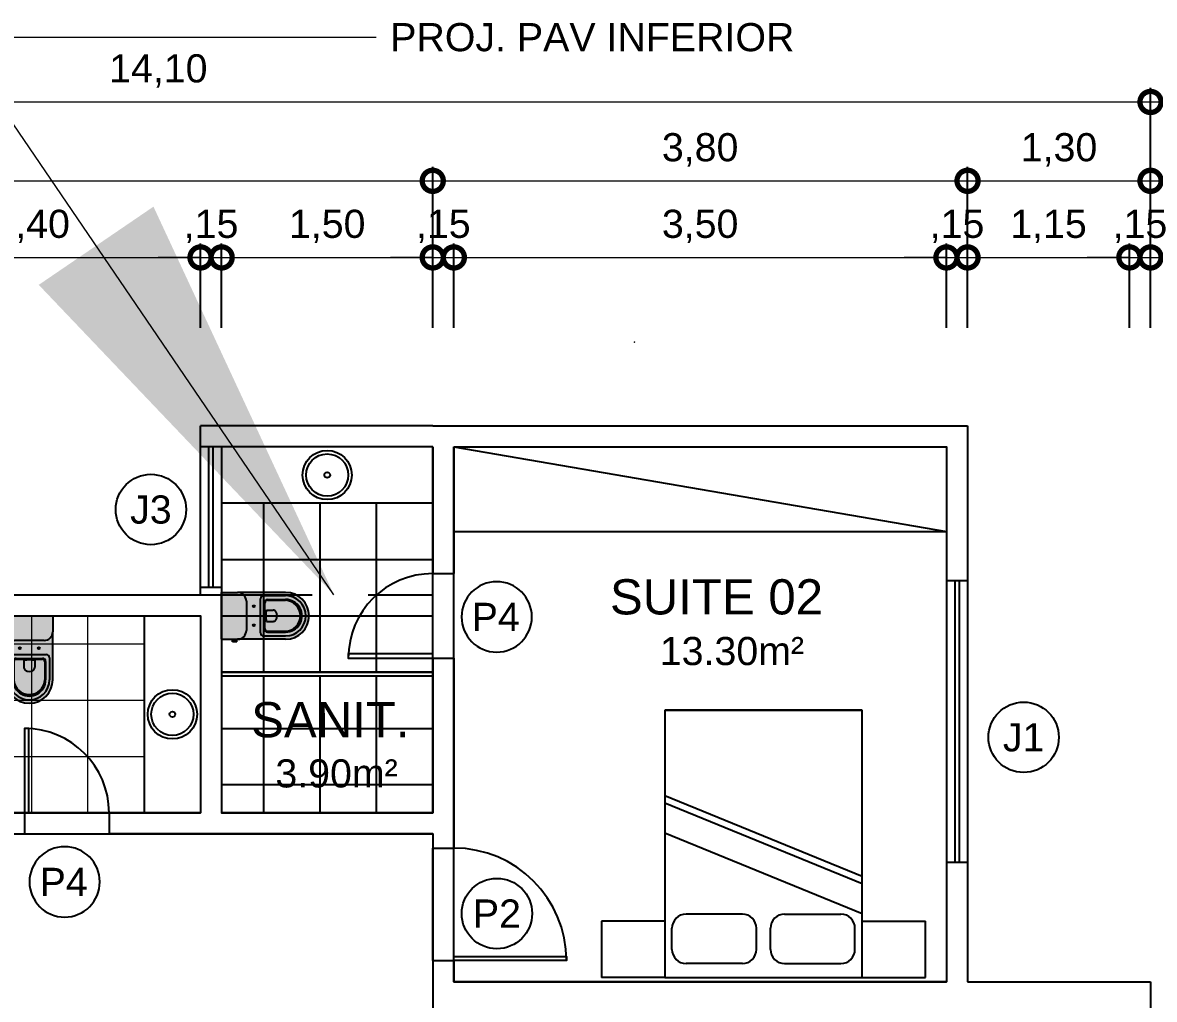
# Model space of a CAD drawing. Header units: metres. Extents: x 47355 to 47486, y 23364 to 23450.
# Drawn here: x 47372.9 to 47380.94, y 23373.84 to 23380.78 of the extents above; entities that cross this region are included whole.
import ezdxf
from ezdxf.enums import TextEntityAlignment as Align

# ---------------------------------------------------------------- set-up
doc = ezdxf.new("R2010")
doc.units = ezdxf.units.M
doc.header["$LTSCALE"] = 0.25
doc.linetypes.add('DASHDOT2', pattern=[12.7, 6.35, -3.175, 0, -3.175])
doc.linetypes.add('HIDDEN2', pattern=[4.7625, 3.175, -1.5875])
doc.layers.add('ARQ_0_AREAS', color=7, linetype='Continuous', true_color=0x5a1694, plot=False)
for name, color, linetype in [('ARQ_ALV CT', 4, 'Continuous'), ('ARQ_ALV VS', 2, 'Continuous'), ('ARQ_ESQ CT', 2, 'Continuous'), ('ARQ_MOB 01', 1, 'Continuous'), ('ARQ_PISO 01', 1, 'Continuous'), ('ARQ_PROJ INF', 1, 'HIDDEN2'), ('ARQ_PROJ SUP', 1, 'DASHDOT2'), ('ARQ_SAN 01', 1, 'Continuous'), ('ARQ_SAN 02', 2, 'Continuous'), ('ARQ_SIMB 01', 1, 'Continuous'), ('ARQ_TXT 01', 1, 'Continuous'), ('SIMB_01', 1, 'Continuous'), ('SIMB_02', 2, 'Continuous'), ('SIMB_PREENCHIMENTO', 253, 'Continuous'), ('SIMB_TXT', 1, 'Continuous')]:
    doc.layers.add(name, color=color, linetype=linetype)
doc.layers.add('ARQ_CINZA 03', color=252, linetype='Continuous', lineweight=9)
doc.layers.add('ARQ_COTA_AZUL', color=7, linetype='Continuous', lineweight=20, true_color=0x26d968)
doc.styles.add('Annot_2.0mm', font='arial.ttf', dxfattribs={"height": 2})
doc.styles.add('Annot_2.5mm', font='arial.ttf', dxfattribs={"height": 2.5})
doc.styles.add('cota', font='arial.ttf')
doc.styles.add('SIMB', font='arial.ttf')
doc.dimstyles.new('Info 01 - annot', dxfattribs={"dimtxt": 2, "dimasz": 3, "dimexe": 1, "dimexo": 1, "dimgap": 1, "dimtad": 1, "dimzin": 4, "dimtxsty": 'cota', "dimblk": 'DOTSMALL', "dimcen": 2, "dimdle": 1, "dimclrd": 256, "dimclre": 256, "dimclrt": 1, "dimazin": 2, "dimtfac": 0.09, "dimtix": 1, "dimtmove": 2, "dimatfit": 2, "dimfxl": 5, "dimfxlon": 1, "dimtolj": 1, "dimtzin": 4, "dimlwd": -1, "dimarcsym": 1})

# ---------------------------------------------------------------- blocks, each defined once
blk = doc.blocks.new('*U15')
at = {"layer": 'SIMB_02'}
blk.add_circle((0, 0), 2.5, dxfattribs=at)
at = {"layer": 'SIMB_TXT', "style": 'SIMB'}
blk.add_attdef('CDESQ', text='', height=2, dxfattribs=at).set_placement((0, 0), align=Align.MIDDLE_CENTER)
blk = doc.blocks.new('_DotSmall')
at = {"color": 0, "linetype": 'ByBlock', "const_width": 0.5}
blk.add_lwpolyline([(-0.0625, 0, 1), (0.0625, 0, 1)], format="xyb", close=True, dxfattribs=at)
blk = doc.blocks.new('*D100')
at = {"layer": 'ARQ_COTA_AZUL', "lineweight": -2, "transparency": 16777216}
for p, q in [((47368.0141, 23379.1534), (47368.0141, 23379.7534)), ((47375.8141, 23379.1534), (47375.8141, 23379.7534))]:
    blk.add_line(p, q, dxfattribs=at)
at = {"layer": 'ARQ_COTA_AZUL', "transparency": 16777216}
blk.add_line((47367.9141, 23379.6534), (47375.9141, 23379.6534), dxfattribs=at)
at = {"layer": 'ARQ_COTA_AZUL', "transparency": 16777216, "xscale": 0.3, "yscale": 0.3, "zscale": 0.3, "rotation": 180}
blk.add_blockref('_DotSmall', (47368.0141, 23379.6534), dxfattribs=at)
at = {"layer": 'ARQ_COTA_AZUL', "transparency": 16777216, "xscale": 0.3, "yscale": 0.3, "zscale": 0.3}
blk.add_blockref('_DotSmall', (47375.8141, 23379.6534), dxfattribs=at)
at = {"layer": 'ARQ_COTA_AZUL', "color": 1, "transparency": 16777216, "insert": (47371.9141, 23379.8736), "char_height": 0.2, "attachment_point": 5, "style": 'cota'}
blk.add_mtext('\\A1;7,80', dxfattribs=at)
blk = doc.blocks.new('*D101')
at = {"layer": 'ARQ_COTA_AZUL', "lineweight": -2, "transparency": 16777216}
for p, q in [((47375.8141, 23379.1534), (47375.8141, 23379.7534)), ((47379.6141, 23379.1534), (47379.6141, 23379.7534))]:
    blk.add_line(p, q, dxfattribs=at)
at = {"layer": 'ARQ_COTA_AZUL', "transparency": 16777216}
blk.add_line((47375.7141, 23379.6534), (47379.7141, 23379.6534), dxfattribs=at)
at = {"layer": 'ARQ_COTA_AZUL', "transparency": 16777216, "xscale": 0.3, "yscale": 0.3, "zscale": 0.3, "rotation": 180}
blk.add_blockref('_DotSmall', (47375.8141, 23379.6534), dxfattribs=at)
at = {"layer": 'ARQ_COTA_AZUL', "transparency": 16777216, "xscale": 0.3, "yscale": 0.3, "zscale": 0.3}
blk.add_blockref('_DotSmall', (47379.6141, 23379.6534), dxfattribs=at)
at = {"layer": 'ARQ_COTA_AZUL', "color": 1, "transparency": 16777216, "insert": (47377.7141, 23379.8736), "char_height": 0.2, "attachment_point": 5, "style": 'cota'}
blk.add_mtext('\\A1;3,80', dxfattribs=at)
blk = doc.blocks.new('*D102')
at = {"layer": 'ARQ_COTA_AZUL', "lineweight": -2, "transparency": 16777216}
for p, q in [((47379.6141, 23379.1534), (47379.6141, 23379.7534)), ((47380.9141, 23379.1534), (47380.9141, 23379.7534))]:
    blk.add_line(p, q, dxfattribs=at)
at = {"layer": 'ARQ_COTA_AZUL', "transparency": 16777216}
blk.add_line((47379.5141, 23379.6534), (47381.0141, 23379.6534), dxfattribs=at)
at = {"layer": 'ARQ_COTA_AZUL', "transparency": 16777216, "xscale": 0.3, "yscale": 0.3, "zscale": 0.3, "rotation": 180}
blk.add_blockref('_DotSmall', (47379.6141, 23379.6534), dxfattribs=at)
at = {"layer": 'ARQ_COTA_AZUL', "transparency": 16777216, "xscale": 0.3, "yscale": 0.3, "zscale": 0.3}
blk.add_blockref('_DotSmall', (47380.9141, 23379.6534), dxfattribs=at)
at = {"layer": 'ARQ_COTA_AZUL', "color": 1, "transparency": 16777216, "insert": (47380.2641, 23379.8736), "char_height": 0.2, "attachment_point": 5, "style": 'cota'}
blk.add_mtext('\\A1;1,30', dxfattribs=at)
blk = doc.blocks.new('*D121')
at = {"layer": 'ARQ_COTA_AZUL', "lineweight": -2, "transparency": 16777216}
for p, q in [((47371.7641, 23378.6092), (47371.7641, 23379.2092)), ((47374.1641, 23378.6092), (47374.1641, 23379.2092))]:
    blk.add_line(p, q, dxfattribs=at)
at = {"layer": 'ARQ_COTA_AZUL', "transparency": 16777216}
blk.add_line((47371.6641, 23379.1092), (47374.2641, 23379.1092), dxfattribs=at)
at = {"layer": 'ARQ_COTA_AZUL', "transparency": 16777216, "xscale": 0.3, "yscale": 0.3, "zscale": 0.3, "rotation": 180}
blk.add_blockref('_DotSmall', (47371.7641, 23379.1092), dxfattribs=at)
at = {"layer": 'ARQ_COTA_AZUL', "transparency": 16777216, "xscale": 0.3, "yscale": 0.3, "zscale": 0.3}
blk.add_blockref('_DotSmall', (47374.1641, 23379.1092), dxfattribs=at)
at = {"layer": 'ARQ_COTA_AZUL', "color": 1, "transparency": 16777216, "insert": (47372.9641, 23379.3294), "char_height": 0.2, "attachment_point": 5, "style": 'cota'}
blk.add_mtext('\\A1;2,40', dxfattribs=at)
blk = doc.blocks.new('*D122')
at = {"layer": 'ARQ_COTA_AZUL', "lineweight": -2, "transparency": 16777216}
for p, q in [((47374.1641, 23378.6092), (47374.1641, 23379.2092)), ((47374.3141, 23378.6092), (47374.3141, 23379.2092))]:
    blk.add_line(p, q, dxfattribs=at)
at = {"layer": 'ARQ_COTA_AZUL', "transparency": 16777216}
for p, q in [((47374.1641, 23379.1092), (47373.8641, 23379.1092)), ((47374.1641, 23379.1092), (47374.3141, 23379.1092)), ((47374.3141, 23379.1092), (47374.6141, 23379.1092))]:
    blk.add_line(p, q, dxfattribs=at)
at = {"layer": 'ARQ_COTA_AZUL', "transparency": 16777216, "xscale": 0.3, "yscale": 0.3, "zscale": 0.3}
blk.add_blockref('_DotSmall', (47374.1641, 23379.1092), dxfattribs=at)
at = {"layer": 'ARQ_COTA_AZUL', "transparency": 16777216, "xscale": 0.3, "yscale": 0.3, "zscale": 0.3, "rotation": 180}
blk.add_blockref('_DotSmall', (47374.3141, 23379.1092), dxfattribs=at)
at = {"layer": 'ARQ_COTA_AZUL', "color": 1, "transparency": 16777216, "insert": (47374.2391, 23379.3294), "char_height": 0.2, "attachment_point": 5, "style": 'cota'}
blk.add_mtext('\\A1;,15', dxfattribs=at)
blk = doc.blocks.new('*D123')
at = {"layer": 'ARQ_COTA_AZUL', "lineweight": -2, "transparency": 16777216}
for p, q in [((47374.3141, 23378.6092), (47374.3141, 23379.2092)), ((47375.8141, 23378.6092), (47375.8141, 23379.2092))]:
    blk.add_line(p, q, dxfattribs=at)
at = {"layer": 'ARQ_COTA_AZUL', "transparency": 16777216}
blk.add_line((47374.2141, 23379.1092), (47375.9141, 23379.1092), dxfattribs=at)
at = {"layer": 'ARQ_COTA_AZUL', "transparency": 16777216, "xscale": 0.3, "yscale": 0.3, "zscale": 0.3, "rotation": 180}
blk.add_blockref('_DotSmall', (47374.3141, 23379.1092), dxfattribs=at)
at = {"layer": 'ARQ_COTA_AZUL', "transparency": 16777216, "xscale": 0.3, "yscale": 0.3, "zscale": 0.3}
blk.add_blockref('_DotSmall', (47375.8141, 23379.1092), dxfattribs=at)
at = {"layer": 'ARQ_COTA_AZUL', "color": 1, "transparency": 16777216, "insert": (47375.0641, 23379.3294), "char_height": 0.2, "attachment_point": 5, "style": 'cota'}
blk.add_mtext('\\A1;1,50', dxfattribs=at)
blk = doc.blocks.new('*D124')
at = {"layer": 'ARQ_COTA_AZUL', "lineweight": -2, "transparency": 16777216}
for p, q in [((47375.8141, 23378.6092), (47375.8141, 23379.2092)), ((47375.9641, 23378.6092), (47375.9641, 23379.2092))]:
    blk.add_line(p, q, dxfattribs=at)
at = {"layer": 'ARQ_COTA_AZUL', "transparency": 16777216}
for p, q in [((47375.8141, 23379.1092), (47375.5141, 23379.1092)), ((47375.8141, 23379.1092), (47375.9641, 23379.1092)), ((47375.9641, 23379.1092), (47376.2641, 23379.1092))]:
    blk.add_line(p, q, dxfattribs=at)
at = {"layer": 'ARQ_COTA_AZUL', "transparency": 16777216, "xscale": 0.3, "yscale": 0.3, "zscale": 0.3}
blk.add_blockref('_DotSmall', (47375.8141, 23379.1092), dxfattribs=at)
at = {"layer": 'ARQ_COTA_AZUL', "transparency": 16777216, "xscale": 0.3, "yscale": 0.3, "zscale": 0.3, "rotation": 180}
blk.add_blockref('_DotSmall', (47375.9641, 23379.1092), dxfattribs=at)
at = {"layer": 'ARQ_COTA_AZUL', "color": 1, "transparency": 16777216, "insert": (47375.8891, 23379.3294), "char_height": 0.2, "attachment_point": 5, "style": 'cota'}
blk.add_mtext('\\A1;,15', dxfattribs=at)
blk = doc.blocks.new('*D109')
at = {"layer": 'ARQ_COTA_AZUL', "lineweight": -2, "transparency": 16777216}
for p, q in [((47375.9641, 23378.6092), (47375.9641, 23379.2092)), ((47379.4641, 23378.6092), (47379.4641, 23379.2092))]:
    blk.add_line(p, q, dxfattribs=at)
at = {"layer": 'ARQ_COTA_AZUL', "transparency": 16777216}
blk.add_line((47375.8641, 23379.1092), (47379.5641, 23379.1092), dxfattribs=at)
at = {"layer": 'ARQ_COTA_AZUL', "transparency": 16777216, "xscale": 0.3, "yscale": 0.3, "zscale": 0.3, "rotation": 180}
blk.add_blockref('_DotSmall', (47375.9641, 23379.1092), dxfattribs=at)
at = {"layer": 'ARQ_COTA_AZUL', "transparency": 16777216, "xscale": 0.3, "yscale": 0.3, "zscale": 0.3}
blk.add_blockref('_DotSmall', (47379.4641, 23379.1092), dxfattribs=at)
at = {"layer": 'ARQ_COTA_AZUL', "color": 1, "transparency": 16777216, "insert": (47377.7141, 23379.3294), "char_height": 0.2, "attachment_point": 5, "style": 'cota'}
blk.add_mtext('\\A1;3,50', dxfattribs=at)
blk = doc.blocks.new('*D110')
at = {"layer": 'ARQ_COTA_AZUL', "lineweight": -2, "transparency": 16777216}
for p, q in [((47379.4641, 23378.6092), (47379.4641, 23379.2092)), ((47379.6141, 23378.6092), (47379.6141, 23379.2092))]:
    blk.add_line(p, q, dxfattribs=at)
at = {"layer": 'ARQ_COTA_AZUL', "transparency": 16777216}
for p, q in [((47379.4641, 23379.1092), (47379.1641, 23379.1092)), ((47379.4641, 23379.1092), (47379.6141, 23379.1092)), ((47379.6141, 23379.1092), (47379.9141, 23379.1092))]:
    blk.add_line(p, q, dxfattribs=at)
at = {"layer": 'ARQ_COTA_AZUL', "transparency": 16777216, "xscale": 0.3, "yscale": 0.3, "zscale": 0.3}
blk.add_blockref('_DotSmall', (47379.4641, 23379.1092), dxfattribs=at)
at = {"layer": 'ARQ_COTA_AZUL', "transparency": 16777216, "xscale": 0.3, "yscale": 0.3, "zscale": 0.3, "rotation": 180}
blk.add_blockref('_DotSmall', (47379.6141, 23379.1092), dxfattribs=at)
at = {"layer": 'ARQ_COTA_AZUL', "color": 1, "transparency": 16777216, "insert": (47379.5391, 23379.3294), "char_height": 0.2, "attachment_point": 5, "style": 'cota'}
blk.add_mtext('\\A1;,15', dxfattribs=at)
blk = doc.blocks.new('*D111')
at = {"layer": 'ARQ_COTA_AZUL', "lineweight": -2, "transparency": 16777216}
for p, q in [((47379.6141, 23378.6092), (47379.6141, 23379.2092)), ((47380.7641, 23378.6092), (47380.7641, 23379.2092))]:
    blk.add_line(p, q, dxfattribs=at)
at = {"layer": 'ARQ_COTA_AZUL', "transparency": 16777216}
blk.add_line((47379.5141, 23379.1092), (47380.8641, 23379.1092), dxfattribs=at)
at = {"layer": 'ARQ_COTA_AZUL', "transparency": 16777216, "xscale": 0.3, "yscale": 0.3, "zscale": 0.3, "rotation": 180}
blk.add_blockref('_DotSmall', (47379.6141, 23379.1092), dxfattribs=at)
at = {"layer": 'ARQ_COTA_AZUL', "transparency": 16777216, "xscale": 0.3, "yscale": 0.3, "zscale": 0.3}
blk.add_blockref('_DotSmall', (47380.7641, 23379.1092), dxfattribs=at)
at = {"layer": 'ARQ_COTA_AZUL', "color": 1, "transparency": 16777216, "insert": (47380.1891, 23379.3294), "char_height": 0.2, "attachment_point": 5, "style": 'cota'}
blk.add_mtext('\\A1;1,15', dxfattribs=at)
blk = doc.blocks.new('*D112')
at = {"layer": 'ARQ_COTA_AZUL', "lineweight": -2, "transparency": 16777216}
for p, q in [((47380.7641, 23378.6092), (47380.7641, 23379.2092)), ((47380.9141, 23378.6092), (47380.9141, 23379.2092))]:
    blk.add_line(p, q, dxfattribs=at)
at = {"layer": 'ARQ_COTA_AZUL', "transparency": 16777216}
for p, q in [((47380.7641, 23379.1092), (47380.4641, 23379.1092)), ((47380.7641, 23379.1092), (47380.9141, 23379.1092)), ((47380.9141, 23379.1092), (47381.2141, 23379.1092))]:
    blk.add_line(p, q, dxfattribs=at)
at = {"layer": 'ARQ_COTA_AZUL', "transparency": 16777216, "xscale": 0.3, "yscale": 0.3, "zscale": 0.3}
blk.add_blockref('_DotSmall', (47380.7641, 23379.1092), dxfattribs=at)
at = {"layer": 'ARQ_COTA_AZUL', "transparency": 16777216, "xscale": 0.3, "yscale": 0.3, "zscale": 0.3, "rotation": 180}
blk.add_blockref('_DotSmall', (47380.9141, 23379.1092), dxfattribs=at)
at = {"layer": 'ARQ_COTA_AZUL', "color": 1, "transparency": 16777216, "insert": (47380.8391, 23379.3294), "char_height": 0.2, "attachment_point": 5, "style": 'cota'}
blk.add_mtext('\\A1;,15', dxfattribs=at)
blk = doc.blocks.new('*D113')
at = {"layer": 'ARQ_COTA_AZUL', "transparency": 16777216}
blk.add_line((47383.0586, 23367.6633), (47383.0586, 23374.0633), dxfattribs=at)
at = {"layer": 'ARQ_COTA_AZUL', "lineweight": -2, "transparency": 16777216}
for p, q in [((47382.5586, 23373.9633), (47383.1586, 23373.9633)), ((47382.5586, 23367.7633), (47383.1586, 23367.7633))]:
    blk.add_line(p, q, dxfattribs=at)
at = {"layer": 'ARQ_COTA_AZUL', "transparency": 16777216, "xscale": 0.3, "yscale": 0.3, "zscale": 0.3}
for p, rotation in [((47383.0586, 23373.9633), 90), ((47383.0586, 23367.7633), 270)]:
    blk.add_blockref('_DotSmall', p, dxfattribs=dict(at, rotation=rotation))
at = {"layer": 'ARQ_COTA_AZUL', "color": 1, "transparency": 16777216, "insert": (47382.8384, 23370.8633), "char_height": 0.2, "attachment_point": 5, "rotation": 90, "style": 'cota'}
blk.add_mtext('\\A1;6,20', dxfattribs=at)
blk = doc.blocks.new('*D114')
at = {"layer": 'ARQ_COTA_AZUL', "transparency": 16777216}
blk.add_line((47383.0586, 23373.8633), (47383.0586, 23378.0133), dxfattribs=at)
at = {"layer": 'ARQ_COTA_AZUL', "lineweight": -2, "transparency": 16777216}
for p, q in [((47382.5586, 23377.9133), (47383.1586, 23377.9133)), ((47382.5586, 23373.9633), (47383.1586, 23373.9633))]:
    blk.add_line(p, q, dxfattribs=at)
at = {"layer": 'ARQ_COTA_AZUL', "transparency": 16777216, "xscale": 0.3, "yscale": 0.3, "zscale": 0.3}
for p, rotation in [((47383.0586, 23377.9133), 90), ((47383.0586, 23373.9633), 270)]:
    blk.add_blockref('_DotSmall', p, dxfattribs=dict(at, rotation=rotation))
at = {"layer": 'ARQ_COTA_AZUL', "color": 1, "transparency": 16777216, "insert": (47382.8384, 23375.9383), "char_height": 0.2, "attachment_point": 5, "rotation": 90, "style": 'cota'}
blk.add_mtext('\\A1;3,95', dxfattribs=at)
blk = doc.blocks.new('*D116')
at = {"layer": 'ARQ_COTA_AZUL', "transparency": 16777216}
blk.add_line((47382.5866, 23372.3633), (47382.5866, 23373.9133), dxfattribs=at)
at = {"layer": 'ARQ_COTA_AZUL', "lineweight": -2, "transparency": 16777216}
for p, q in [((47382.0866, 23373.8133), (47382.6866, 23373.8133)), ((47382.0866, 23372.4633), (47382.6866, 23372.4633))]:
    blk.add_line(p, q, dxfattribs=at)
at = {"layer": 'ARQ_COTA_AZUL', "transparency": 16777216, "xscale": 0.3, "yscale": 0.3, "zscale": 0.3}
for p, rotation in [((47382.5866, 23373.8133), 90), ((47382.5866, 23372.4633), 270)]:
    blk.add_blockref('_DotSmall', p, dxfattribs=dict(at, rotation=rotation))
at = {"layer": 'ARQ_COTA_AZUL', "color": 1, "transparency": 16777216, "insert": (47382.3664, 23373.1383), "char_height": 0.2, "attachment_point": 5, "rotation": 90, "style": 'cota'}
blk.add_mtext('\\A1;1,35', dxfattribs=at)
blk = doc.blocks.new('*D103')
at = {"layer": 'ARQ_COTA_AZUL', "transparency": 16777216}
for p, q in [((47382.5866, 23373.9633), (47382.5866, 23374.2633)), ((47382.5866, 23373.8133), (47382.5866, 23373.9633)), ((47382.5866, 23373.8133), (47382.5866, 23373.5133))]:
    blk.add_line(p, q, dxfattribs=at)
at = {"layer": 'ARQ_COTA_AZUL', "lineweight": -2, "transparency": 16777216}
for p, q in [((47382.0866, 23373.9633), (47382.6866, 23373.9633)), ((47382.0866, 23373.8133), (47382.6866, 23373.8133))]:
    blk.add_line(p, q, dxfattribs=at)
at = {"layer": 'ARQ_COTA_AZUL', "transparency": 16777216, "xscale": 0.3, "yscale": 0.3, "zscale": 0.3}
for p, rotation in [((47382.5866, 23373.9633), 270), ((47382.5866, 23373.8133), 90)]:
    blk.add_blockref('_DotSmall', p, dxfattribs=dict(at, rotation=rotation))
at = {"layer": 'ARQ_COTA_AZUL', "color": 1, "transparency": 16777216, "insert": (47382.3664, 23373.8883), "char_height": 0.2, "attachment_point": 5, "rotation": 90, "style": 'cota'}
blk.add_mtext('\\A1;,15', dxfattribs=at)
blk = doc.blocks.new('*D104')
at = {"layer": 'ARQ_COTA_AZUL', "transparency": 16777216}
blk.add_line((47382.5866, 23373.8633), (47382.5866, 23377.8633), dxfattribs=at)
at = {"layer": 'ARQ_COTA_AZUL', "lineweight": -2, "transparency": 16777216}
for p, q in [((47382.0866, 23377.7633), (47382.6866, 23377.7633)), ((47382.0866, 23373.9633), (47382.6866, 23373.9633))]:
    blk.add_line(p, q, dxfattribs=at)
at = {"layer": 'ARQ_COTA_AZUL', "transparency": 16777216, "xscale": 0.3, "yscale": 0.3, "zscale": 0.3}
for p, rotation in [((47382.5866, 23377.7633), 90), ((47382.5866, 23373.9633), 270)]:
    blk.add_blockref('_DotSmall', p, dxfattribs=dict(at, rotation=rotation))
at = {"layer": 'ARQ_COTA_AZUL', "color": 1, "transparency": 16777216, "insert": (47382.3664, 23375.8633), "char_height": 0.2, "attachment_point": 5, "rotation": 90, "style": 'cota'}
blk.add_mtext('\\A1;3,80', dxfattribs=at)
blk = doc.blocks.new('*D105')
at = {"layer": 'ARQ_COTA_AZUL', "transparency": 16777216}
for p, q in [((47382.5866, 23377.9133), (47382.5866, 23378.2133)), ((47382.5866, 23377.7633), (47382.5866, 23377.9133)), ((47382.5866, 23377.7633), (47382.5866, 23377.4633))]:
    blk.add_line(p, q, dxfattribs=at)
at = {"layer": 'ARQ_COTA_AZUL', "lineweight": -2, "transparency": 16777216}
for p, q in [((47382.0866, 23377.9133), (47382.6866, 23377.9133)), ((47382.0866, 23377.7633), (47382.6866, 23377.7633))]:
    blk.add_line(p, q, dxfattribs=at)
at = {"layer": 'ARQ_COTA_AZUL', "transparency": 16777216, "xscale": 0.3, "yscale": 0.3, "zscale": 0.3}
for p, rotation in [((47382.5866, 23377.9133), 270), ((47382.5866, 23377.7633), 90)]:
    blk.add_blockref('_DotSmall', p, dxfattribs=dict(at, rotation=rotation))
at = {"layer": 'ARQ_COTA_AZUL', "color": 1, "transparency": 16777216, "insert": (47382.3664, 23377.8383), "char_height": 0.2, "attachment_point": 5, "rotation": 90, "style": 'cota'}
blk.add_mtext('\\A1;,15', dxfattribs=at)
blk = doc.blocks.new('*D99')
at = {"layer": 'ARQ_COTA_AZUL', "lineweight": -2, "transparency": 16777216}
for p, q in [((47366.8141, 23379.7137), (47366.8141, 23380.3137)), ((47380.9141, 23379.7137), (47380.9141, 23380.3137))]:
    blk.add_line(p, q, dxfattribs=at)
at = {"layer": 'ARQ_COTA_AZUL', "transparency": 16777216}
blk.add_line((47366.7141, 23380.2137), (47381.0141, 23380.2137), dxfattribs=at)
at = {"layer": 'ARQ_COTA_AZUL', "transparency": 16777216, "xscale": 0.3, "yscale": 0.3, "zscale": 0.3, "rotation": 180}
blk.add_blockref('_DotSmall', (47366.8141, 23380.2137), dxfattribs=at)
at = {"layer": 'ARQ_COTA_AZUL', "transparency": 16777216, "xscale": 0.3, "yscale": 0.3, "zscale": 0.3}
blk.add_blockref('_DotSmall', (47380.9141, 23380.2137), dxfattribs=at)
at = {"layer": 'ARQ_COTA_AZUL', "color": 1, "transparency": 16777216, "insert": (47373.8641, 23380.4339), "char_height": 0.2, "attachment_point": 5, "style": 'cota'}
blk.add_mtext('\\A1;14,10', dxfattribs=at)
blk = doc.blocks.new('*D92')
at = {"layer": 'ARQ_COTA_AZUL', "transparency": 16777216}
blk.add_line((47365.2407, 23376.6133), (47365.2407, 23377.8633), dxfattribs=at)
at = {"layer": 'ARQ_COTA_AZUL', "lineweight": -2, "transparency": 16777216}
for p, q in [((47365.7407, 23377.7633), (47365.1407, 23377.7633)), ((47365.7407, 23376.7133), (47365.1407, 23376.7133))]:
    blk.add_line(p, q, dxfattribs=at)
at = {"layer": 'ARQ_COTA_AZUL', "transparency": 16777216, "xscale": 0.3, "yscale": 0.3, "zscale": 0.3}
for p, rotation in [((47365.2407, 23377.7633), 90), ((47365.2407, 23376.7133), 270)]:
    blk.add_blockref('_DotSmall', p, dxfattribs=dict(at, rotation=rotation))
at = {"layer": 'ARQ_COTA_AZUL', "color": 1, "transparency": 16777216, "insert": (47365.0205, 23377.2383), "char_height": 0.2, "attachment_point": 5, "rotation": 90, "style": 'cota'}
blk.add_mtext('\\A1;1,05', dxfattribs=at)
blk = doc.blocks.new('*D93')
at = {"layer": 'ARQ_COTA_AZUL', "transparency": 16777216}
for p, q in [((47365.2407, 23377.9133), (47365.2407, 23378.2133)), ((47365.2407, 23377.7633), (47365.2407, 23377.9133)), ((47365.2407, 23377.7633), (47365.2407, 23377.4633))]:
    blk.add_line(p, q, dxfattribs=at)
at = {"layer": 'ARQ_COTA_AZUL', "lineweight": -2, "transparency": 16777216}
for p, q in [((47365.7407, 23377.9133), (47365.1407, 23377.9133)), ((47365.7407, 23377.7633), (47365.1407, 23377.7633))]:
    blk.add_line(p, q, dxfattribs=at)
at = {"layer": 'ARQ_COTA_AZUL', "transparency": 16777216, "xscale": 0.3, "yscale": 0.3, "zscale": 0.3}
for p, rotation in [((47365.2407, 23377.9133), 270), ((47365.2407, 23377.7633), 90)]:
    blk.add_blockref('_DotSmall', p, dxfattribs=dict(at, rotation=rotation))
at = {"layer": 'ARQ_COTA_AZUL', "color": 1, "transparency": 16777216, "insert": (47365.0205, 23377.8383), "char_height": 0.2, "attachment_point": 5, "rotation": 90, "style": 'cota'}
blk.add_mtext('\\A1;,15', dxfattribs=at)
blk = doc.blocks.new('*D125')
at = {"layer": 'ARQ_COTA_AZUL', "transparency": 16777216}
blk.add_line((47364.4661, 23376.6133), (47364.4661, 23378.0133), dxfattribs=at)
at = {"layer": 'ARQ_COTA_AZUL', "lineweight": -2, "transparency": 16777216}
for p, q in [((47364.9661, 23377.9133), (47364.3661, 23377.9133)), ((47364.9661, 23376.7133), (47364.3661, 23376.7133))]:
    blk.add_line(p, q, dxfattribs=at)
at = {"layer": 'ARQ_COTA_AZUL', "transparency": 16777216, "xscale": 0.3, "yscale": 0.3, "zscale": 0.3}
for p, rotation in [((47364.4661, 23377.9133), 90), ((47364.4661, 23376.7133), 270)]:
    blk.add_blockref('_DotSmall', p, dxfattribs=dict(at, rotation=rotation))
at = {"layer": 'ARQ_COTA_AZUL', "color": 1, "transparency": 16777216, "insert": (47364.2459, 23377.3133), "char_height": 0.2, "attachment_point": 5, "rotation": 90, "style": 'cota'}
blk.add_mtext('\\A1;1,20', dxfattribs=at)
blk = doc.blocks.new('*D128')
at = {"layer": 'ARQ_COTA_AZUL', "transparency": 16777216}
blk.add_line((47363.9433, 23367.6633), (47363.9433, 23378.0133), dxfattribs=at)
at = {"layer": 'ARQ_COTA_AZUL', "lineweight": -2, "transparency": 16777216}
for p, q in [((47364.4433, 23377.9133), (47363.8433, 23377.9133)), ((47364.4433, 23367.7633), (47363.8433, 23367.7633))]:
    blk.add_line(p, q, dxfattribs=at)
at = {"layer": 'ARQ_COTA_AZUL', "transparency": 16777216, "xscale": 0.3, "yscale": 0.3, "zscale": 0.3}
for p, rotation in [((47363.9433, 23377.9133), 90), ((47363.9433, 23367.7633), 270)]:
    blk.add_blockref('_DotSmall', p, dxfattribs=dict(at, rotation=rotation))
at = {"layer": 'ARQ_COTA_AZUL', "color": 1, "transparency": 16777216, "insert": (47363.7231, 23372.8383), "char_height": 0.2, "attachment_point": 5, "rotation": 90, "style": 'cota'}
blk.add_mtext('\\A1;10,15', dxfattribs=at)
blk = doc.blocks.new('*D129')
at = {"layer": 'ARQ_COTA_AZUL', "transparency": 16777216}
blk.add_line((47383.5187, 23367.6633), (47383.5187, 23378.0133), dxfattribs=at)
at = {"layer": 'ARQ_COTA_AZUL', "lineweight": -2, "transparency": 16777216}
for p, q in [((47383.0187, 23377.9133), (47383.6187, 23377.9133)), ((47383.0187, 23367.7633), (47383.6187, 23367.7633))]:
    blk.add_line(p, q, dxfattribs=at)
at = {"layer": 'ARQ_COTA_AZUL', "transparency": 16777216, "xscale": 0.3, "yscale": 0.3, "zscale": 0.3}
for p, rotation in [((47383.5187, 23377.9133), 90), ((47383.5187, 23367.7633), 270)]:
    blk.add_blockref('_DotSmall', p, dxfattribs=dict(at, rotation=rotation))
at = {"layer": 'ARQ_COTA_AZUL', "color": 1, "transparency": 16777216, "insert": (47383.2986, 23372.8383), "char_height": 0.2, "attachment_point": 5, "rotation": 90, "style": 'cota'}
blk.add_mtext('\\A1;10,15', dxfattribs=at)
blk = doc.blocks.new('VASO_BELL')
at = {"true_color": 0xffffff}
h = blk.add_hatch(color=7, dxfattribs=at)
h.dxf.hatch_style = 1
edge = h.paths.add_edge_path()
edge.add_line((0, 0), (0.37, 0))
edge.add_line((0.37, 0), (0.37, -0.126))
edge.add_line((0.37, -0.126), (0.37, -0.505))
edge.add_arc((0.185, -0.505), 0.185, 180, 360, ccw=False)
edge.add_line((0, -0.505), (0, -0.126))
edge.add_line((0, -0.126), (0, 0))
h = blk.add_hatch(color=7, dxfattribs=at)
h.dxf.hatch_style = 1
h.paths.add_polyline_path([(-0.0067, -0.0855), (-0.0217, -0.0855), (-0.0217, -0.1205), (-0.0067, -0.1205)])
h = blk.add_hatch(color=7, dxfattribs=at)
h.dxf.hatch_style = 1
h.paths.add_polyline_path([(0, -0.089), (-0.0067, -0.089), (-0.0067, -0.1171), (0, -0.1171)])
at = {"layer": 'ARQ_SAN 01'}
for p, q in [((0.0815, -0.3361), (0.2885, -0.3361)), ((0.0815, -0.3421), (0.2885, -0.3421)), ((0.141, -0.3532), (0.141, -0.4061)), ((0.229, -0.3532), (0.229, -0.4061)), ((0.0565, -0.3611), (0.0565, -0.505)), ((0.0625, -0.3611), (0.0625, -0.505)), ((0.3075, -0.3611), (0.3075, -0.505)), ((0.3135, -0.3611), (0.3135, -0.505))]:
    blk.add_line(p, q, dxfattribs=at)
for centre in [(0.11, -0.255), (0.26, -0.255)]:
    blk.add_circle(centre, 0.0075, dxfattribs=at)
for centre, radius, start, end in [((0.0815, -0.3611), 0.025, 90, 180), ((0.0815, -0.3611), 0.019, 90, 180), ((0.1911, -0.5922), 0.2442, 91.42642, 101.83306), ((0.1789, -0.5922), 0.2442, 78.16694, 88.57358), ((0.2885, -0.3611), 0.025, 0, 90), ((0.2885, -0.3611), 0.019, 0, 90), ((0.168, -0.4061), 0.027, 180, 229.16778), ((0.185, -0.3864), 0.053, 229.16778, 310.83222), ((0.202, -0.4061), 0.027, 310.83222, 0), ((0.185, -0.5055), 0.1285, 179.77728, 0.22272), ((0.185, -0.4994), 0.1226, 182.60055, 357.39945)]:
    blk.add_arc(centre, radius, start, end, dxfattribs=at)
at = {"layer": 'ARQ_SAN 02'}
for p, q in [((0, 0), (0, -0.126)), ((0, 0), (0.37, 0)), ((0.37, 0), (0.37, -0.126)), ((-0.0217, -0.0855), (-0.0065, -0.0855)), ((-0.0217, -0.1205), (-0.0217, -0.0855)), ((-0.0067, -0.1205), (-0.0067, -0.0855)), ((0, -0.089), (-0.0067, -0.089)), ((-0.0217, -0.1205), (-0.0067, -0.1205)), ((0, -0.1171), (-0.0067, -0.1171)), ((0, -0.505), (0, -0.126)), ((0.37, -0.505), (0.37, -0.126)), ((0.301, -0.195), (0.069, -0.195)), ((0.026, -0.3311), (0.026, -0.505)), ((0.051, -0.3061), (0.319, -0.3061)), ((0.344, -0.3311), (0.344, -0.505))]:
    blk.add_line(p, q, dxfattribs=at)
for centre, radius, start, end in [((0.069, -0.126), 0.069, 180, 270), ((0.301, -0.126), 0.069, 270, 0), ((0.051, -0.3311), 0.025, 90, 180), ((0.319, -0.3311), 0.025, 0, 90), ((0.185, -0.505), 0.185, 180, 0), ((0.185, -0.505), 0.159, 180, 0)]:
    blk.add_arc(centre, radius, start, end, dxfattribs=at)
blk = doc.blocks.new('CAMA 180')
at = {"layer": 'ARQ_MOB 01'}
for p, q in [((0.4, 1.15), (0, 1.15)), ((0, 0.7), (0, 1.15)), ((0.4, 0.7), (0.4, 1.15)), ((1.9, 0.7), (0, 0.7)), ((0, 0.7), (0, -0.7)), ((0.2, 0.6501), (0.35, 0.6501)), ((0.4525, -0.7), (1.026, 0.7)), ((0.665, -0.7), (1.2385, 0.7)), ((0.7181, -0.7), (1.2916, 0.7)), ((1.9, -0.7), (1.9, 0.7)), ((1.9, 0.7), (1.9, -0.7)), ((0.1, 0.1501), (0.1, 0.5501)), ((0.45, 0.1501), (0.45, 0.5501)), ((0.2, 0.0501), (0.35, 0.0501)), ((0.2, -0.0501), (0.35, -0.0501)), ((0.1, -0.1501), (0.1, -0.5501)), ((0.45, -0.1501), (0.45, -0.5501)), ((0, -0.7), (1.9, -0.7)), ((0, -0.7), (0, -1.15)), ((0.2, -0.6501), (0.35, -0.6501)), ((0.4, -0.7), (0.4, -1.15)), ((0, -1.15), (0.4, -1.15))]:
    blk.add_line(p, q, dxfattribs=at)
for centre, start, end in [((0.2, 0.5501), 90, 180), ((0.35, 0.5501), 0, 90), ((0.2, 0.1501), 180, 270), ((0.35, 0.1501), 270, 0), ((0.2, -0.1501), 90, 180), ((0.35, -0.1501), 0, 90), ((0.2, -0.5501), 180, 270), ((0.35, -0.5501), 270, 0)]:
    blk.add_arc(centre, 0.1, start, end, dxfattribs=at)
blk = doc.blocks.new('PIA')
at = {"layer": 'ARQ_MOB 01'}
for p, q in [((-0.35, 0.2), (-0.35, -0.2)), ((-0.05, 0.25), (-0.3, 0.25)), ((0, 0.2), (0, -0.2)), ((-0.05, -0.25), (-0.3, -0.25))]:
    blk.add_line(p, q, dxfattribs=at)
blk.add_circle((-0.175, 0), 0.0461, dxfattribs=at)
for centre, start, end in [((-0.3, 0.2), 90, 180), ((-0.05, 0.2), 0, 90), ((-0.3, -0.2), 180, 270), ((-0.05, -0.2), 270, 0)]:
    blk.add_arc(centre, 0.05, start, end, dxfattribs=at)

msp = doc.modelspace()

# ---------------------------------------------------------------- hatches: boundary and pattern name
at = {"layer": 'ARQ_CINZA 03'}
h = msp.add_hatch(dxfattribs=at)
h.set_pattern_fill('_USER', color=256, scale=0.4, double=1, pattern_type=0)
h.set_pattern_definition([(0, (47371.76406, 23375.16334), (0, 0.4), []), (90, (47371.76406, 23375.16334), (-0.4, 2e-17), [])])
h.paths.add_polyline_path([(47372.5341, 23375.1633), (47372.5341, 23376.5633), (47371.7641, 23376.5633), (47371.7641, 23375.1633)])
h.paths.add_polyline_path([(47372.5641, 23376.5633), (47372.5641, 23375.1633), (47373.7641, 23375.1633), (47373.7641, 23376.5633)])
at = {"layer": 'SIMB_PREENCHIMENTO'}
h = msp.add_hatch(dxfattribs=at)
h.set_pattern_fill('_USER', color=256, scale=0.4, double=1, pattern_type=0)
h.set_pattern_definition([(0, (47375.81406, 23377.36334), (0, 0.4), []), (90, (47375.81406, 23377.36334), (-0.4, 2e-17), [])])
h.paths.add_polyline_path([(47375.8141, 23375.1633), (47375.8141, 23376.1333), (47374.3141, 23376.1333), (47374.3141, 23375.1633)])
h.paths.add_polyline_path([(47374.3141, 23377.3633), (47374.3141, 23376.1633), (47375.8141, 23376.1633), (47375.8141, 23377.3633)])

# ---------------------------------------------------------------- linework, layer by layer
at = {"layer": 'ARQ_0_AREAS'}
for points in [[(47375.8141, 23377.7633), (47374.3141, 23377.7633), (47374.3141, 23375.1633), (47375.8141, 23375.1633)], [(47375.9641, 23377.7633), (47379.4641, 23377.7633), (47379.4641, 23373.9633), (47375.9641, 23373.9633)], [(47371.7641, 23376.5633), (47374.1641, 23376.5633), (47374.1641, 23375.1633), (47371.7641, 23375.1633)], [(47372.8141, 23375.0133), (47375.8141, 23375.0133), (47375.8141, 23371.0133), (47372.8141, 23371.0133)], [(47372.8141, 23375.0133), (47375.8141, 23375.0133), (47375.8141, 23371.0133), (47372.8141, 23371.0133)]]:
    msp.add_lwpolyline(points, close=True, dxfattribs=at)
at = {"layer": 'ARQ_ALV CT'}
for p, q in [((47374.1641, 23376.7133), (47374.1641, 23377.9133)), ((47375.8141, 23377.9133), (47374.1641, 23377.9133)), ((47375.8141, 23377.9133), (47379.6141, 23377.9133)), ((47379.6141, 23377.9133), (47379.6141, 23376.8138)), ((47374.3141, 23377.7633), (47374.3141, 23375.1633)), ((47375.8141, 23377.7633), (47374.3141, 23377.7633)), ((47375.8141, 23377.7633), (47375.8141, 23376.8633)), ((47375.9641, 23377.7633), (47375.9641, 23376.8633)), ((47375.9641, 23377.7633), (47379.4641, 23377.7633)), ((47379.4641, 23377.7633), (47379.4641, 23376.8138)), ((47375.8141, 23376.8633), (47375.9641, 23376.8633)), ((47379.4641, 23376.8138), (47379.6141, 23376.8138)), ((47370.2641, 23376.7133), (47374.1641, 23376.7133)), ((47371.7641, 23376.5633), (47374.1641, 23376.5633)), ((47374.1641, 23376.5633), (47374.1641, 23375.1633)), ((47375.8141, 23376.2633), (47375.8141, 23375.1633)), ((47375.8141, 23376.2633), (47375.9641, 23376.2633)), ((47375.9641, 23376.2633), (47375.9641, 23374.9133)), ((47371.7641, 23375.1633), (47372.9141, 23375.1633)), ((47372.9141, 23375.1633), (47372.9141, 23375.0133)), ((47373.5141, 23375.1633), (47374.1641, 23375.1633)), ((47373.5141, 23375.1633), (47373.5141, 23375.0133)), ((47375.8141, 23375.1633), (47374.3141, 23375.1633)), ((47372.8141, 23375.0133), (47372.9141, 23375.0133)), ((47375.8141, 23375.0133), (47373.5141, 23375.0133)), ((47375.8141, 23375.0133), (47375.8141, 23374.9133)), ((47375.8141, 23374.9133), (47375.9641, 23374.9133)), ((47379.4641, 23374.8138), (47379.4641, 23373.9633)), ((47379.4641, 23374.8138), (47379.6141, 23374.8138)), ((47379.6141, 23374.8138), (47379.6141, 23373.9633)), ((47375.8141, 23374.1133), (47375.9641, 23374.1133)), ((47375.8141, 23374.1133), (47375.8141, 23373.6633)), ((47375.9641, 23374.1133), (47375.9641, 23373.9633)), ((47375.9641, 23373.9633), (47379.4641, 23373.9633)), ((47379.6141, 23373.9633), (47380.9141, 23373.9633)), ((47380.9141, 23373.9633), (47380.9141, 23372.3133))]:
    msp.add_line(p, q, dxfattribs=at)
at = {"layer": 'ARQ_ALV VS'}
for p, q in [((47379.4641, 23376.8138), (47379.4641, 23374.8138)), ((47379.6141, 23376.8138), (47379.6141, 23374.8138))]:
    msp.add_line(p, q, dxfattribs=at)
at = {"layer": 'ARQ_ESQ CT'}
for p, q in [((47379.5241, 23376.8138), (47379.5241, 23374.8138)), ((47379.5541, 23376.8138), (47379.5541, 23374.8138)), ((47375.8141, 23376.1633), (47374.3141, 23376.1633)), ((47375.8141, 23376.1333), (47374.3141, 23376.1333))]:
    msp.add_line(p, q, dxfattribs=at)
for points in [[(47375.8141, 23376.2633), (47375.8141, 23376.2933), (47375.2141, 23376.2933), (47375.2141, 23376.2633)], [(47372.9141, 23375.1633), (47372.9441, 23375.1633), (47372.9441, 23375.7633), (47372.9141, 23375.7633)], [(47375.9641, 23374.1133), (47375.9641, 23374.1433), (47376.7641, 23374.1433), (47376.7641, 23374.1133)]]:
    msp.add_lwpolyline(points, close=True, dxfattribs=at)
at = {"layer": 'ARQ_MOB 01'}
for p in [(47375.9641, 23377.7633), (47375.9641, 23377.1633)]:
    msp.add_line(p, (47379.4641, 23377.1633), dxfattribs=at)
at = {"layer": 'ARQ_PISO 01'}
for p, q in [((47375.8141, 23376.2633), (47375.8141, 23376.8633)), ((47375.9641, 23376.2633), (47375.9641, 23376.8633)), ((47372.9141, 23375.1633), (47373.5141, 23375.1633)), ((47372.9141, 23375.0133), (47373.5141, 23375.0133)), ((47375.8141, 23374.1133), (47375.8141, 23374.9133)), ((47375.9641, 23374.1133), (47375.9641, 23374.9133))]:
    msp.add_line(p, q, dxfattribs=at)
at = {"layer": 'ARQ_PROJ INF'}
msp.add_line((47374.1641, 23376.7133), (47375.8141, 23376.7133), dxfattribs=at)
at = {"layer": 'ARQ_PROJ SUP'}
for p, q in [((47374.3141, 23377.7633), (47374.1641, 23377.7633)), ((47374.2241, 23376.7633), (47374.2241, 23377.7633)), ((47374.2541, 23376.7633), (47374.2541, 23377.7633)), ((47374.3141, 23376.7633), (47374.1641, 23376.7633))]:
    msp.add_line(p, q, dxfattribs=at)
at = {"layer": 'ARQ_SAN 02'}
for p, q in [((47375.8141, 23377.3633), (47374.3141, 23377.3633)), ((47373.7641, 23376.5633), (47373.7641, 23375.1633))]:
    msp.add_line(p, q, dxfattribs=at)
for centre, radius in [((47375.0641, 23377.5633), 0.175), ((47375.0641, 23377.5633), 0.15), ((47375.0641, 23377.5633), 0.02), ((47373.9641, 23375.8633), 0.175), ((47373.9641, 23375.8633), 0.15), ((47373.9641, 23375.8633), 0.02)]:
    msp.add_circle(centre, radius, dxfattribs=at)
at = {"layer": 'ARQ_SIMB 01'}
for centre, radius, start, end in [((47375.8141, 23376.2633), 0.6, 90, 180), ((47372.9141, 23375.1633), 0.6, 0, 90), ((47375.9641, 23374.1133), 0.8, 0, 90)]:
    msp.add_arc(centre, radius, start, end, dxfattribs=at)

# ---------------------------------------------------------------- block references
at = {"xscale": 0.001, "yscale": 0.001, "zscale": 0.001}
msp.add_blockref('PIA', (47377.2468, 23378.5077), dxfattribs=at)
at = {"layer": 'ARQ_MOB 01', "linetype": 'Continuous', "rotation": 90.00000000000001}
msp.add_blockref('CAMA 180', (47378.1641, 23373.9933), dxfattribs=at)
at = {"layer": 'ARQ_SAN 01', "xscale": 0.900000000000091, "yscale": 0.900000000000091, "zscale": 0.900000000000091, "rotation": 90}
msp.add_blockref('VASO_BELL', (47374.3141, 23376.3968), dxfattribs=at)
at = {"layer": 'ARQ_SAN 01', "xscale": 0.900000000000091, "yscale": 0.900000000000091, "zscale": 0.900000000000091}
msp.add_blockref('VASO_BELL', (47372.7811, 23376.5633), dxfattribs=at)
at = {"layer": 'SIMB_01', "xscale": 0.1, "yscale": 0.1, "zscale": 0.1}
for p, values in [((47373.8114, 23377.3183), {'CDESQ': 'J3'}), ((47380.0126, 23375.7002), {'CDESQ': 'J1'}), ((47376.27, 23374.448), {'CDESQ': 'P2'})]:
    msp.add_blockref('*U15', p, dxfattribs=at).add_auto_attribs(values)
at = {"layer": 'SIMB_01'}
ref = msp.add_blockref('*U15', (47376.2683, 23376.5556), dxfattribs=dict(at, xscale=-0.1, yscale=0.1, zscale=0.1))
ref.add_attrib('CDESQ', 'P4', dxfattribs={"layer": 'SIMB_TXT', "height": 0.2, "style": 'SIMB'}).set_placement((47376.2615, 23376.5556), align=Align.MIDDLE_CENTER)
ref = msp.add_blockref('*U15', (47373.1984, 23374.673), dxfattribs=dict(at, xscale=-0.1, yscale=0.1, zscale=0.1))
ref.add_attrib('CDESQ', 'P4', dxfattribs={"layer": 'SIMB_TXT', "height": 0.2, "style": 'SIMB'}).set_placement((47373.1916, 23374.673), align=Align.MIDDLE_CENTER)

# ---------------------------------------------------------------- texts
at = {"layer": 'ARQ_COTA_AZUL', "color": 1, "insert": (47375.5119, 23380.7742), "char_height": 0.2, "attachment_point": 1, "style": 'cota'}
msp.add_mtext('\\A1;PROJ. PAV INFERIOR', dxfattribs=at)
at = {"layer": 'ARQ_TXT 01', "attachment_point": 1}
for s, insert, char_height, width, style in [('SUITE 02', (47377.0733, 23376.823), 0.25, 2.41083, 'Annot_2.5mm'), ('13.30m²', (47377.4274, 23376.413), 0.2, 1.1094, 'Annot_2.0mm'), ('SANIT.', (47374.524, 23375.9501), 0.25, 2.41083, 'Annot_2.5mm'), ('3.90m²', (47374.696, 23375.5437), 0.2, 1.1094, 'Annot_2.0mm')]:
    msp.add_mtext(s, dxfattribs=dict(at, insert=insert, char_height=char_height, width=width, style=style))

# ---------------------------------------------------------------- dimensions: what is measured, and where the dimension line sits
at = {"layer": 'ARQ_COTA_AZUL'}
for base, p1, p2, picture, middle in [((47380.9141, 23380.2137), (47366.8141, 23376.7133), (47380.9141, 23373.9633), '*D99', (47373.8641, 23380.4339)), ((47375.8141, 23379.6534), (47368.0141, 23376.7133), (47375.8141, 23377.9133), '*D100', (47371.9141, 23379.8736)), ((47379.6141, 23379.6534), (47375.8141, 23377.9133), (47379.6141, 23377.9133), '*D101', (47377.7141, 23379.8736)), ((47380.9141, 23379.6534), (47379.6141, 23377.9133), (47380.9141, 23373.9633), '*D102', (47380.2641, 23379.8736)), ((47374.1641, 23379.1092), (47371.7641, 23376.5633), (47374.1641, 23376.5633), '*D121', (47372.9641, 23379.3294)), ((47374.3141, 23379.1092), (47374.1641, 23376.5633), (47374.3141, 23376.5633), '*D122', (47374.2391, 23379.3294)), ((47375.8141, 23379.1092), (47374.3141, 23377.5133), (47375.8141, 23377.9133), '*D123', (47375.0641, 23379.3294)), ((47375.9641, 23379.1092), (47375.8141, 23377.9133), (47375.9641, 23377.7633), '*D124', (47375.8891, 23379.3294)), ((47379.4641, 23379.1092), (47375.9641, 23377.7633), (47379.4641, 23377.7633), '*D109', (47377.7141, 23379.3294)), ((47379.6141, 23379.1092), (47379.4641, 23377.7633), (47379.6141, 23377.9133), '*D110', (47379.5391, 23379.3294)), ((47380.7641, 23379.1092), (47379.6141, 23377.9133), (47380.7641, 23373.8133), '*D111', (47380.1891, 23379.3294)), ((47380.9141, 23379.1092), (47380.7641, 23373.8133), (47380.9141, 23373.9633), '*D112', (47380.8391, 23379.3294))]:
    dim = msp.add_linear_dim(base=base, p1=p1, p2=p2, dimstyle='Info 01 - annot', dxfattribs=at)
    dim.commit()
    dim.dimension.update_dxf_attribs({"geometry": picture, "text_midpoint": middle})
for base, p1, p2, picture, middle in [((47365.2407, 23377.9133), (47375.9641, 23377.7633), (47375.8141, 23377.9133), '*D93', (47365.0205, 23377.8383)), ((47382.5866, 23377.9133), (47379.4641, 23377.7633), (47379.6141, 23377.9133), '*D105', (47382.3664, 23377.8383)), ((47363.9433, 23377.9133), (47375.8141, 23367.7633), (47375.8141, 23377.9133), '*D128', (47363.7231, 23372.8383)), ((47364.4661, 23377.9133), (47366.8141, 23376.7133), (47375.8141, 23377.9133), '*D125', (47364.2459, 23377.3133)), ((47383.0586, 23377.9133), (47380.9141, 23373.9633), (47379.6141, 23377.9133), '*D114', (47382.8384, 23375.9383)), ((47383.5187, 23377.9133), (47380.9141, 23367.7633), (47379.6141, 23377.9133), '*D129', (47383.2986, 23372.8383)), ((47365.2407, 23377.7633), (47368.0141, 23376.7133), (47375.9641, 23377.7633), '*D92', (47365.0205, 23377.2383)), ((47382.5866, 23377.7633), (47380.9141, 23373.9633), (47379.4641, 23377.7633), '*D104', (47382.3664, 23375.8633)), ((47382.5866, 23373.9633), (47380.7641, 23373.8133), (47380.9141, 23373.9633), '*D103', (47382.3664, 23373.8883)), ((47383.0586, 23373.9633), (47380.9141, 23367.7633), (47380.9141, 23373.9633), '*D113', (47382.8384, 23370.8633)), ((47382.5866, 23373.8133), (47380.7641, 23372.4633), (47380.7641, 23373.8133), '*D116', (47382.3664, 23373.1383))]:
    dim = msp.add_linear_dim(base=base, p1=p1, p2=p2, angle=90, dimstyle='Info 01 - annot', dxfattribs=at)
    dim.commit()
    dim.dimension.update_dxf_attribs({"geometry": picture, "text_midpoint": middle})

# ---------------------------------------------------------------- leaders
at = {"layer": 'ARQ_COTA_AZUL', "annotation_type": 0, "has_hookline": 1, "hookline_direction": 0, "text_width": 2.8469}
msp.add_leader([(47375.1119, 23376.7133), (47372.4119, 23380.6742), (47375.4119, 23380.6742)], dimstyle='Info 01 - annot', override={"dimscale": 0, "dimgap": 1, "dimtad": 0}, dxfattribs=at)

doc.saveas('drawing.dxf')
